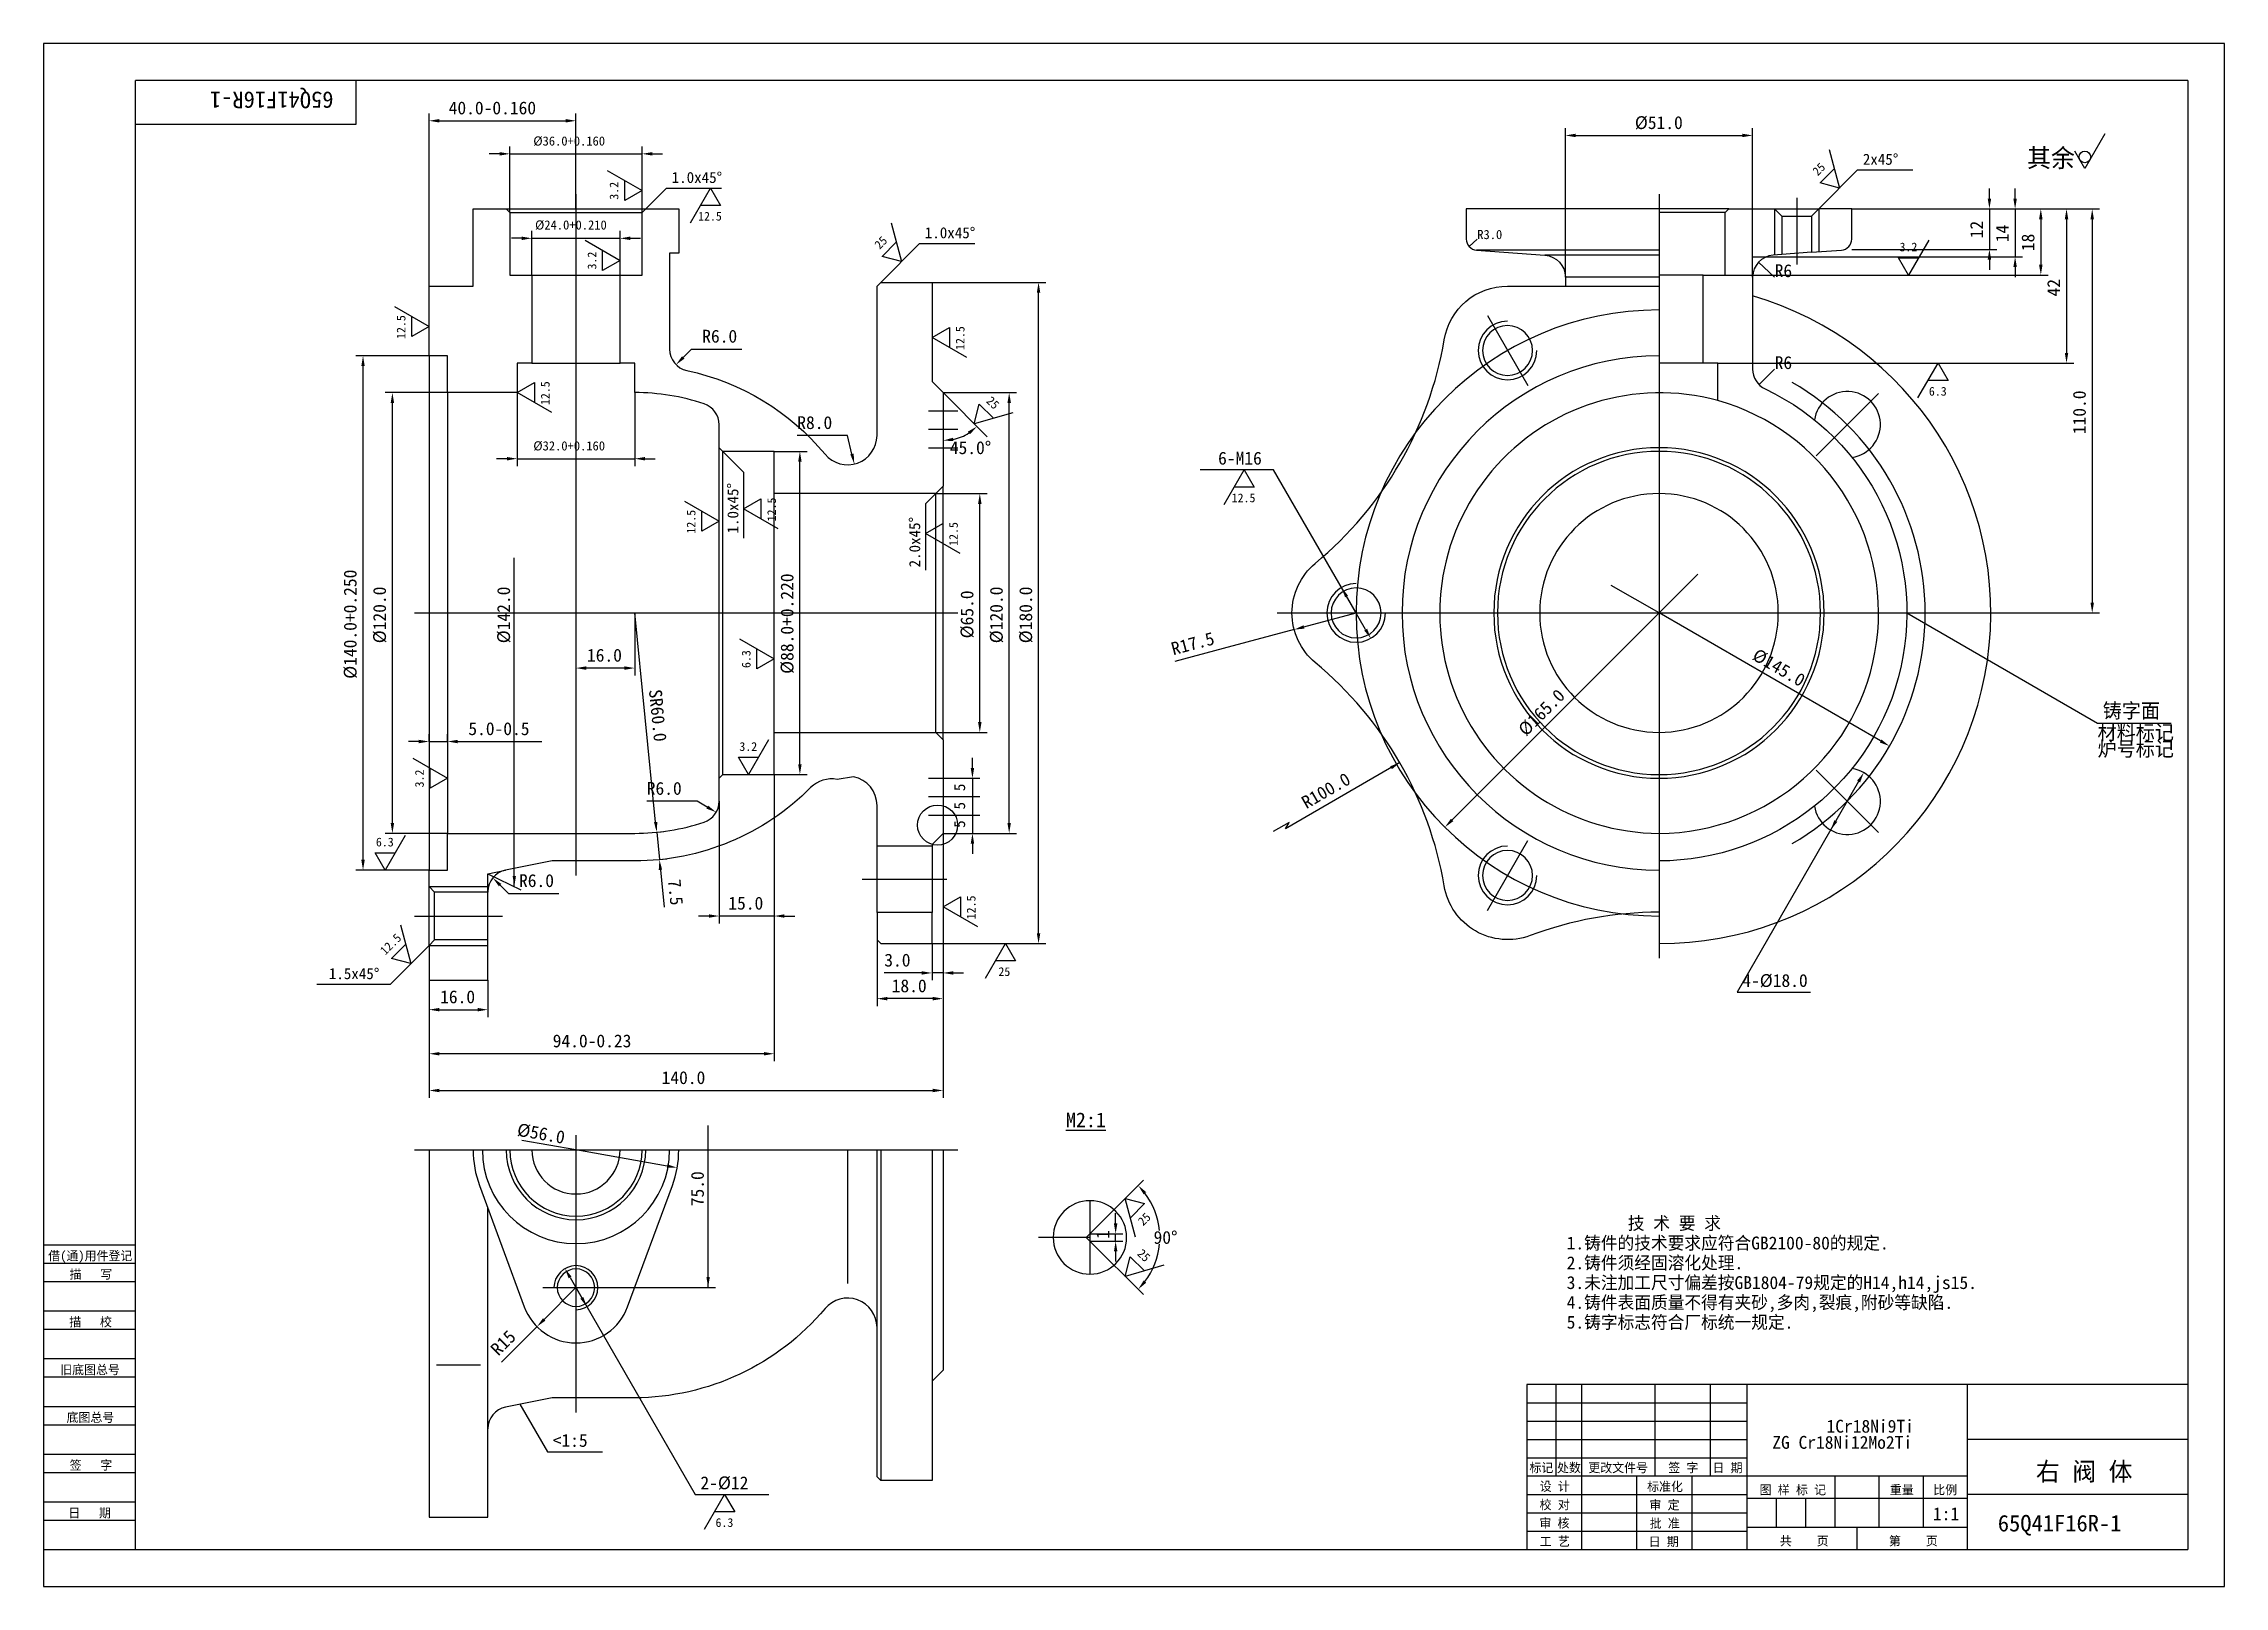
# Model space of a CAD drawing. Header units: metres. Extents: x 0 to 594, y 0 to 420.
import ezdxf

# ---------------------------------------------------------------- set-up
doc = ezdxf.new("R2010")
doc.units = ezdxf.units.M
for name, color, linetype in [('B', 3, 'Continuous'), ('C', 6, 'Continuous'), ('D', 1, 'Continuous'), ('FL', 5, 'Continuous'), ('HA', 5, 'Continuous'), ('T', 7, 'Continuous'), ('TL', 4, 'Continuous')]:
    doc.layers.add(name, color=color, linetype=linetype)

# ---------------------------------------------------------------- blocks, each defined once
blk = doc.blocks.new('TUKUN2')
at = {"layer": 'FL'}
for p, q in [((594, 420), (0, 420)), ((0, 420), (0, 0)), ((594, 0), (594, 420)), ((0, 83), (25, 83)), ((0, 75), (25, 75)), ((0, 70), (25, 70)), ((0, 62), (25, 62)), ((0, 57), (25, 57)), ((412, 30), (412, 55)), ((419, 10), (419, 55)), ((439, 30), (439, 55)), ((454, 30), (454, 55)), ((0, 49), (25, 49)), ((404, 50), (464, 50)), ((0, 44), (25, 44)), ((404, 45), (464, 45)), ((0, 36), (25, 36)), ((404, 40), (464, 40)), ((0, 31), (25, 31)), ((404, 35), (464, 35)), ((449, 10), (449, 30)), ((404, 25), (464, 25)), ((0, 23), (25, 23)), ((0, 18), (25, 18)), ((404, 20), (464, 20)), ((404, 15), (464, 15)), ((0, 0), (594, 0))]:
    blk.add_line(p, q, dxfattribs=at)
at = {"layer": 'TL'}
for p, q in [((584, 410), (25, 410)), ((25, 10), (25, 410)), ((85, 410), (85, 398)), ((584, 410), (584, 10)), ((85, 398), (25, 398)), ((0, 93), (25, 93)), ((0, 88), (25, 88)), ((584, 55), (404, 55)), ((404, 55), (404, 10)), ((464, 10), (464, 55)), ((524, 10), (524, 55)), ((584, 40), (524, 40)), ((524, 30), (404, 30)), ((434, 10), (434, 30)), ((488, 16), (488, 30)), ((500, 16), (500, 30)), ((512, 16), (512, 30)), ((464, 24), (524, 24)), ((472, 16), (472, 24)), ((480, 16), (480, 24)), ((584, 25), (524, 25)), ((524, 16), (464, 16)), ((494, 10), (494, 16)), ((0, 10), (584, 10))]:
    blk.add_line(p, q, dxfattribs=at)
at = {"layer": 'T'}
for s, p in [('借(通)用件登记', (1.26, 88.76)), ('描   写', (7.09, 83.76)), ('描   校', (6.98, 70.76)), ('旧底图总号', (4.52, 57.76)), ('底图总号', (6.25, 44.76)), ('签   字', (7.1, 31.76)), ('标记', (404.71, 31.07)), ('处数', (412.22, 31.07)), ('更改文件号', (420.75, 31.07)), ('签 字', (442.53, 31.07)), ('日 期', (454.57, 31.07)), ('校 对', (407.48, 20.99)), ('设 计', (407.5, 25.99)), ('标准化', (436.77, 25.93)), ('审 定', (437.39, 20.93)), ('图 样 标 记', (467.4, 25.04)), ('重量', (502.88, 25.04)), ('比例', (514.7, 25.04)), ('日   期', (6.72, 18.76)), ('审 核', (407.41, 15.99)), ('批 准', (437.46, 15.93)), ('工 艺', (407.52, 10.99)), ('日 期', (437.18, 10.93)), ('共    页', (472.91, 11.13)), ('第    页', (502.62, 11.13))]:
    blk.add_text(s, height=2.5, dxfattribs=at).set_placement(p)

msp = doc.modelspace()

# ---------------------------------------------------------------- linework, layer by layer
at = {"layer": 'B'}
msp.add_lwpolyline([(119.5, 118.82, 1), (170.5, 118.82, 1)], format="xyb", dxfattribs=at)
at = {"layer": 'C'}
for p, q in [((145, 379), (145, 193.5)), ((440, 379), (440, 171)), ((477.5, 378), (477.5, 359.89)), ((393.25, 345.97), (404.25, 326.92)), ((482.78, 307.78), (499.75, 324.75)), ((241, 320), (249, 320)), ((241, 315), (249, 315)), ((241, 310), (249, 310)), ((101, 265), (249, 265)), ((336, 265), (534, 265)), ((241, 220), (245, 220)), ((482.78, 222.22), (499.75, 205.25)), ((241, 215), (245, 215)), ((241, 210), (245, 210)), ((393.25, 184.03), (404.25, 203.08)), ((223, 192.5), (246, 192.5)), ((101, 182.5), (125, 182.5)), ((101, 118.82), (249, 118.82)), ((145, 122.82), (145, 47.32)), ((285, 95), (271, 95)), ((136, 81.32), (154, 81.32))]:
    msp.add_line(p, q, dxfattribs=at)
for radius, start, end in [(82.5, 90, 270), (72.5, 300, 60)]:
    msp.add_arc((440, 265), radius, start, end, dxfattribs=at)
at = {"layer": 'D'}
for p, q in [((105, 353.95), (105, 401)), ((107.8, 399), (142.2, 399)), ((145, 375), (145, 401)), ((414.5, 356.43), (414.5, 397)), ((417.3, 395), (462.7, 395)), ((465.5, 356.43), (465.5, 397)), ((561.46, 395.46), (556, 386)), ((124.2, 390), (121.4, 390)), ((127, 374), (127, 392)), ((127, 390), (163, 390)), ((163, 374), (163, 392)), ((165.8, 390), (168.6, 390)), ((486.33, 391.21), (489.16, 380.66)), ((556, 386), (553.27, 390.73)), ((153.54, 385.46), (163, 380)), ((158.27, 377.27), (158.27, 382.73)), ((164, 375), (169.66, 380.66)), ((169.66, 380.66), (184.66, 380.66)), ((176.19, 371.19), (181.66, 380.66)), ((181.66, 380.66), (184.39, 375.92)), ((483.5, 375), (494.11, 385.61)), ((483.88, 382.07), (487.74, 385.93)), ((489.16, 380.66), (483.88, 382.07)), ((494.11, 385.61), (509.11, 385.61)), ((530, 377.8), (530, 380.6)), ((537, 377.8), (537, 380.6)), ((163, 380), (158.27, 377.27)), ((184.39, 375.92), (178.92, 375.92)), ((492.5, 375), (532, 375)), ((492.5, 375), (539, 375)), ((492.5, 375), (546, 375)), ((492.5, 375), (553, 375)), ((492.5, 375), (560, 375)), ((530, 375), (530, 364)), ((537, 375), (537, 362)), ((133, 357), (133, 369)), ((157, 357), (157, 369)), ((230.83, 371.21), (233.66, 360.66)), ((544, 372.2), (544, 359.8)), ((551, 372.2), (551, 335.8)), ((558, 372.2), (558, 267.8)), ((130.2, 367), (127.4, 367)), ((133, 367), (157, 367)), ((147.54, 366.46), (157, 361)), ((152.27, 358.27), (152.27, 363.73)), ((159.8, 367), (162.6, 367)), ((228, 355), (238.61, 365.61)), ((228.38, 362.07), (232.24, 365.93)), ((238.61, 365.61), (253.61, 365.61)), ((388.3, 364.74), (390.5, 366.79)), ((492.5, 364), (532, 364)), ((513.46, 366.46), (508, 357)), ((157, 361), (152.27, 358.27)), ((233.66, 360.66), (228.38, 362.07)), ((458, 357), (546, 357)), ((465.5, 362), (539, 362)), ((467.1, 360.51), (471.5, 356.43)), ((508, 357), (505.27, 361.73)), ((505.27, 361.73), (510.73, 361.73)), ((530, 361.2), (530, 358.4)), ((537, 359.2), (537, 356.4)), ((242, 355), (273, 355)), ((271, 177.8), (271, 352.2)), ((95.54, 348.46), (105, 343)), ((100.27, 340.27), (100.27, 345.73)), ((105, 343), (100.27, 340.27)), ((242, 340), (246.73, 342.73)), ((251.46, 334.54), (242, 340)), ((246.73, 342.73), (246.73, 337.27)), ((105, 335), (85, 335)), ((174.24, 334.58), (176.5, 336.85)), ((176.5, 336.85), (179.3, 336.85)), ((179.3, 336.85), (190.22, 336.85)), ((456, 333), (553, 333)), ((510.54, 323.54), (516, 333)), ((516, 333), (518.73, 328.27)), ((87, 197.8), (87, 332.2)), ((129, 325), (133.73, 327.73)), ((133.73, 327.73), (133.73, 322.27)), ((467.26, 327.17), (471.5, 331.41)), ((518.73, 328.27), (513.27, 328.27)), ((110, 325), (93, 325)), ((95, 207.8), (95, 322.2)), ((129, 325), (129, 305)), ((138.46, 319.54), (129, 325)), ((161, 325), (161, 305)), ((245, 325), (257.02, 312.98)), ((245, 325), (265, 325)), ((253.49, 316.51), (254.81, 321.82)), ((254.81, 321.82), (258.74, 318.02)), ((263, 207.8), (263, 322.2)), ((263.99, 319.53), (253.49, 316.51)), ((185, 309), (190.66, 303.34)), ((199, 309), (208, 309)), ((216.2, 313.33), (205.28, 313.33)), ((219, 313.33), (216.2, 313.33)), ((220.18, 308.27), (219, 313.33)), ((126.2, 307), (123.4, 307)), ((129, 307), (161, 307)), ((163.8, 307), (166.6, 307)), ((190.66, 303.34), (190.66, 285.34)), ((206, 223.8), (206, 306.2)), ((335, 303.97), (315, 303.97)), ((321.54, 294.51), (327, 303.97)), ((327, 303.97), (329.73, 299.24)), ((357.5, 265), (335, 303.97)), ((243, 297.5), (240.17, 294.67)), ((243, 297.5), (257, 297.5)), ((329.73, 299.24), (324.27, 299.24)), ((174.54, 295.46), (184, 290)), ((179.27, 287.27), (179.27, 292.73)), ((190.66, 293.34), (195.39, 296.08)), ((200.12, 287.88), (190.66, 293.34)), ((195.39, 296.08), (195.39, 290.61)), ((240.17, 294.67), (240.17, 276.67)), ((255, 235.3), (255, 294.7)), ((184, 290), (179.27, 287.27)), ((240.17, 286.67), (244.9, 289.4)), ((249.64, 281.21), (240.17, 286.67)), ((244.9, 289.4), (244.9, 283.94)), ((128.21, 190.53), (128.21, 280)), ((440, 265), (450.61, 275.61)), ((360.1, 260.5), (354.9, 269.5)), ((440, 265), (427.01, 272.5)), ((145, 265), (145, 248)), ((166.71, 208.09), (161, 265)), ((161, 265), (161, 248)), ((343.3, 261.2), (357.5, 265)), ((383.64, 208.64), (440, 265)), ((500.36, 230.15), (440, 265)), ((507.5, 265), (559.46, 235)), ((530, 265), (560, 265)), ((189.54, 257.96), (199, 252.5)), ((340.6, 260.47), (321.28, 255.29)), ((158.2, 250), (147.8, 250)), ((194.27, 249.77), (194.27, 255.23)), ((199, 252.5), (194.27, 249.77)), ((321.28, 255.29), (308.15, 251.78)), ((105, 230), (105, 232)), ((110, 230), (110, 232)), ((243, 232.5), (257, 232.5)), ((559.46, 235), (579.46, 235)), ((102.2, 230), (99.4, 230)), ((105, 230), (110, 230)), ((112.8, 230), (115.6, 230)), ((115.6, 230), (135.69, 230)), ((192, 221), (189.27, 225.73)), ((189.27, 225.73), (194.73, 225.73)), ((197.46, 230.46), (192, 221)), ((100.54, 225.46), (110, 220)), ((105.27, 217.27), (105.27, 222.73)), ((110, 220), (105.27, 217.27)), ((199, 221), (208, 221)), ((199, 221), (199, 180.5)), ((199, 221), (199, 143)), ((245, 220), (255, 220)), ((245, 220), (255, 220)), ((253, 222.8), (253, 225.6)), ((253, 220), (253, 205)), ((369.45, 224.27), (338.27, 206.27)), ((245, 215), (255, 215)), ((494.37, 219.1), (488.17, 208.37)), ((175.2, 213.75), (164.28, 213.75)), ((166.71, 208.09), (166.43, 210.87)), ((178, 213.75), (175.2, 213.75)), ((180.77, 212.15), (178, 213.75)), ((184, 213.75), (184, 180.5)), ((245, 210), (255, 210)), ((339.27, 208), (334.94, 205.5)), ((338.27, 206.27), (339.27, 208)), ((491.27, 213.73), (461.27, 161.77)), ((110, 205), (93, 205)), ((98.46, 204.46), (93, 195)), ((166.99, 205.3), (168.98, 205.5)), ((166.99, 205.3), (167.74, 197.84)), ((245, 205), (265, 205)), ((245, 205), (245, 133)), ((245, 205), (255, 205)), ((245, 205), (245, 165)), ((245, 205), (245, 158)), ((253, 202.2), (253, 199.4)), ((93, 195), (90.27, 199.73)), ((90.27, 199.73), (95.73, 199.73)), ((167.74, 197.84), (169.73, 198.04)), ((105, 195), (85, 195)), ((121, 194), (130.01, 189.66)), ((124.34, 190.91), (126.6, 188.64)), ((168.02, 195.05), (168.3, 192.27)), ((168.3, 192.27), (169.04, 184.88)), ((126.6, 188.64), (129.4, 188.64)), ((129.4, 188.64), (140.33, 188.64)), ((245, 185), (249.73, 187.73)), ((254.46, 179.54), (245, 185)), ((249.73, 187.73), (249.73, 182.27)), ((97.22, 180.11), (100.05, 169.55)), ((181.2, 182.5), (178.4, 182.5)), ((199, 182.5), (184, 182.5)), ((201.8, 182.5), (204.6, 182.5)), ((105, 174.5), (94.39, 163.89)), ((94.77, 170.96), (98.64, 174.83)), ((227, 176), (227, 158)), ((242, 175), (273, 175)), ((242, 175), (242, 165)), ((256.54, 165.54), (262, 175)), ((262, 175), (264.73, 170.27)), ((100.05, 169.55), (94.77, 170.96)), ((236.4, 167), (228.98, 167)), ((239.2, 167), (236.4, 167)), ((245, 167), (242, 167)), ((247.8, 167), (250.6, 167)), ((264.73, 170.27), (259.27, 170.27)), ((94.39, 163.89), (74.39, 163.89)), ((105, 165), (105, 155)), ((105, 165), (105, 143)), ((121, 165), (121, 155)), ((461.27, 161.77), (481.27, 161.77)), ((107.8, 157), (118.2, 157)), ((242.2, 160), (229.8, 160)), ((105, 145), (105, 133)), ((196.2, 145), (107.8, 145)), ((107.8, 135), (242.2, 135)), ((181, 81.32), (181, 125.43)), ((145, 118.82), (130.23, 121.42)), ((169.82, 114.44), (145, 118.82)), ((285, 96), (299.56, 110.56)), ((292, 98.8), (292, 101.6)), ((297.43, 95.05), (294.61, 105.61)), ((294.61, 105.61), (299.88, 104.19)), ((299.88, 104.19), (296.02, 100.33)), ((285, 96), (294, 96)), ((292, 94), (292, 96)), ((285, 94), (299.56, 79.44)), ((285, 94), (294, 94)), ((292, 91.2), (292, 88.4)), ((294.61, 84.39), (295.93, 89.7)), ((295.93, 89.7), (299.86, 85.9)), ((143.4, 84.09), (146.6, 78.55)), ((305.11, 87.41), (294.61, 84.39)), ((136.37, 72.69), (145, 81.32)), ((145, 81.32), (177.5, 25.03)), ((145, 81.32), (183, 81.32)), ((134.39, 70.71), (127.32, 63.64)), ((127.32, 63.64), (124.69, 61.01)), ((129.75, 49.57), (137.25, 36.58)), ((137.25, 36.58), (152.25, 36.58)), ((177.5, 25.03), (197.5, 25.03)), ((180.04, 15.56), (185.5, 25.03)), ((185.5, 25.03), (188.23, 20.3)), ((188.23, 20.3), (182.77, 20.3))]:
    msp.add_line(p, q, dxfattribs=at)
msp.add_circle((556, 389.15), 1.58, dxfattribs=at)
for centre, radius, start, end in [((245, 325), 13.05, 282.31, 302.69), ((284, 95), 20, 5.28, 36.97), ((284, 95), 20, 323.03, 354.72)]:
    msp.add_arc(centre, radius, start, end, dxfattribs=at)
for points in [[(107.8, 399.47), (107.8, 398.53), (105, 399)], [(142.2, 399.47), (142.2, 398.53), (145, 399)], [(417.3, 395.47), (417.3, 394.53), (414.5, 395)], [(462.7, 395.47), (462.7, 394.53), (465.5, 395)], [(124.2, 390.47), (124.2, 389.53), (127, 390)], [(165.8, 390.47), (165.8, 389.53), (163, 390)], [(529.53, 377.8), (530.47, 377.8), (530, 375)], [(536.53, 377.8), (537.47, 377.8), (537, 375)], [(543.53, 372.2), (544.47, 372.2), (544, 375)], [(550.53, 372.2), (551.47, 372.2), (551, 375)], [(557.53, 372.2), (558.47, 372.2), (558, 375)], [(130.2, 367.47), (130.2, 366.53), (133, 367)], [(159.8, 367.47), (159.8, 366.53), (157, 367)], [(529.53, 361.2), (530.47, 361.2), (530, 364)], [(536.53, 359.2), (537.47, 359.2), (537, 362)], [(543.53, 359.8), (544.47, 359.8), (544, 357)], [(270.53, 352.2), (271.47, 352.2), (271, 355)], [(86.53, 332.2), (87.47, 332.2), (87, 335)], [(174.57, 334.25), (173.91, 334.91), (172.26, 332.6)], [(550.53, 335.8), (551.47, 335.8), (551, 333)], [(94.53, 322.2), (95.47, 322.2), (95, 325)], [(262.53, 322.2), (263.47, 322.2), (263, 325)], [(251.76, 314.38), (252.34, 313.65), (254.23, 315.77)], [(205.53, 306.2), (206.47, 306.2), (206, 309)], [(247.83, 311.78), (247.73, 312.71), (245, 311.95)], [(126.2, 307.47), (126.2, 306.53), (129, 307)], [(163.8, 307.47), (163.8, 306.53), (161, 307)], [(220.64, 308.38), (219.73, 308.17), (220.82, 305.55)], [(254.53, 294.7), (255.47, 294.7), (255, 297.5)], [(354.5, 269.27), (355.3, 269.74), (353.5, 271.93)], [(557.53, 267.8), (558.47, 267.8), (558, 265)], [(343.42, 260.74), (343.18, 261.65), (340.6, 260.47)], [(359.7, 260.26), (360.5, 260.73), (361.5, 258.07)], [(147.8, 250.47), (147.8, 249.53), (145, 250)], [(158.2, 250.47), (158.2, 249.53), (161, 250)], [(254.53, 235.3), (255.47, 235.3), (255, 232.5)], [(102.2, 230.47), (102.2, 229.53), (105, 230)], [(112.8, 230.47), (112.8, 229.53), (110, 230)], [(500.13, 229.75), (500.6, 230.55), (502.79, 228.75)], [(205.53, 223.8), (206.47, 223.8), (206, 221)], [(252.53, 222.8), (253.47, 222.8), (253, 220)], [(367.25, 222.46), (366.79, 223.27), (369.45, 224.27)], [(494.77, 218.87), (493.96, 219.34), (495.77, 221.53)], [(166.25, 208.04), (167.17, 208.13), (166.99, 205.3)], [(167.17, 208.13), (166.25, 208.04), (166.99, 205.3)], [(181, 212.55), (180.54, 211.74), (183.2, 210.75)], [(383.97, 208.31), (383.31, 208.97), (381.66, 206.66)], [(488.57, 208.13), (487.76, 208.6), (486.77, 205.94)], [(94.53, 207.8), (95.47, 207.8), (95, 205)], [(252.53, 202.2), (253.47, 202.2), (253, 205)], [(262.53, 207.8), (263.47, 207.8), (263, 205)], [(86.53, 197.8), (87.47, 197.8), (87, 195)], [(168.48, 195.1), (167.55, 195), (167.74, 197.84)], [(124.01, 190.58), (124.67, 191.24), (122.36, 192.89)], [(127.75, 193.41), (128.21, 190.53), (128.66, 193.41)], [(181.2, 182.97), (181.2, 182.03), (184, 182.5)], [(201.8, 182.97), (201.8, 182.03), (199, 182.5)], [(270.53, 177.8), (271.47, 177.8), (271, 175)], [(239.2, 167.47), (239.2, 166.53), (242, 167)], [(247.8, 167.47), (247.8, 166.53), (245, 167)], [(229.8, 160.47), (229.8, 159.53), (227, 160)], [(242.2, 160.47), (242.2, 159.53), (245, 160)], [(107.8, 157.47), (107.8, 156.53), (105, 157)], [(118.2, 157.47), (118.2, 156.53), (121, 157)], [(107.8, 145.47), (107.8, 144.53), (105, 145)], [(196.2, 145.47), (196.2, 144.53), (199, 145)], [(107.8, 135.47), (107.8, 134.53), (105, 135)], [(242.2, 135.47), (242.2, 134.53), (245, 135)], [(169.74, 113.98), (169.9, 114.9), (172.57, 113.96)], [(299.63, 106.72), (300.33, 107.33), (298.14, 109.14)], [(291.53, 98.8), (292.47, 98.8), (292, 96)], [(291.53, 91.2), (292.47, 91.2), (292, 94)], [(143, 83.86), (143.8, 84.32), (142, 86.52)], [(180.54, 84.2), (181, 81.32), (181.46, 84.2)], [(300.33, 82.67), (299.63, 83.28), (298.14, 80.86)], [(146.2, 78.32), (147, 78.78), (148, 76.12)], [(136.7, 72.36), (136.04, 73.02), (134.39, 70.71)]]:
    msp.add_solid(points, dxfattribs=at)
at = {"layer": 'FL'}
for p, q in [((471.5, 375), (471.5, 362.44)), ((483.5, 375), (483.5, 363.33)), ((105, 190.5), (121, 190.5)), ((121, 194), (125.82, 194.96)), ((121, 189.08), (121, 194)), ((105, 174.5), (121, 174.5))]:
    msp.add_line(p, q, dxfattribs=at)
for points in [[(398.75, 344.45, 2.41), (406.75, 336.45, 2.41)], [(357.5, 273, 2.41), (365.5, 265, 2.41)], [(398.75, 201.55, 2.41), (406.75, 193.55, 2.41)]]:
    msp.add_lwpolyline(points, format="xyb", dxfattribs=at)
msp.add_circle((243.5, 207.25), 5.46, dxfattribs=at)
at = {"layer": 'HA'}
msp.add_line((440, 205), (440, 197.5), dxfattribs=at)
for centre, radius, start, end in [((285, 95), 10, 90, 270), ((285, 95), 10, 270, 90), ((145, 81.32), 6, 270, 180)]:
    msp.add_arc(centre, radius, start, end, dxfattribs=at)
at = {"layer": 'TL'}
for points in [[(110, 325), (110, 335), (105, 335), (105, 353.95), (117, 353.95), (117, 375), (117, 375), (126, 375), (127, 374), (127, 357), (133, 357), (133, 333), (129, 333), (129, 325), (110, 325)], [(126, 375), (164, 375)], [(471.5, 375), (483.5, 375)], [(127, 374), (163, 374)], [(458, 374), (440, 374)], [(473.5, 373), (481.5, 373)], [(440, 363.79), (390.28, 363.79)], [(440, 362.41), (408.94, 362.41)], [(481.5, 363.19), (473.5, 362.59)], [(133, 357), (157, 357)], [(440, 356.43), (414.5, 356.43)], [(452, 357), (440, 357)], [(105, 335), (105, 195)], [(133, 333), (157, 333)], [(452, 333), (440, 333)], [(110, 325), (110, 205)], [(184, 220), (184, 310)], [(185, 221), (185, 309)], [(199, 232.5), (199, 297.5)], [(243, 232.5), (243, 297.5)], [(245, 230.5), (245, 299.5)], [(227, 183.5), (227, 201.5)], [(242, 201.5), (242, 183.5)], [(105, 174.5), (105, 190.5)], [(106.5, 176), (106.5, 189)], [(121, 176), (121, 189)], [(105, 118.82), (105, 18.82), (121, 18.82), (121, 102.99)], [(219, 118.82), (219, 82.49)], [(242, 118.82), (242, 28.82), (228, 28.82), (227, 29.82), (227, 118.82)], [(228, 118.82), (228, 28.82)], [(245, 118.82), (245, 58.82), (242, 55.82)], [(285, 105), (285, 96), (284, 95), (285, 94), (285, 85)], [(285, 96), (285, 94)], [(107, 60.31), (119, 60.31)]]:
    msp.add_lwpolyline(points, dxfattribs=at)
for points in [[(199, 309), (185, 309), (184, 310), (184, 316.25, 0.32), (179.89, 321.95, 0.08), (161, 325), (161, 333), (157, 333), (157, 357), (163, 357), (163, 374), (164, 375), (173, 375), (173, 375), (173, 363), (170.5, 363), (170.5, 336.85, 0.35), (175.23, 330.98, -0.17), (212.85, 308.21, 0.7), (227, 313.33), (227, 354), (228, 355), (242, 355), (242, 328), (245, 325), (245, 299.5), (243, 297.5), (199, 297.5)], [(481.5, 373), (481.5, 363.19), (489.72, 363.79, 0.39), (492.5, 366.79), (492.5, 375), (483.5, 375)], [(405.55, 336.45, 1), (391.95, 336.45, 1)], [(440, 310, 1), (440, 220, 1)], [(440, 309, 1), (440, 221, 1)], [(440, 297.5, 1), (440, 232.5, 1)], [(364.3, 265, 1), (350.7, 265, 1)], [(121, 189), (106.5, 189), (105, 190.5), (105, 195), (110, 195), (110, 205), (161, 205, 0.08), (179.89, 208.05, 0.32), (184, 213.75), (184, 220), (185, 221), (199, 221), (199, 232.5), (243, 232.5), (245, 230.5), (245, 205), (242, 202), (242, 201.5), (227, 201.5), (227, 212.58, 0.36), (220.57, 220.43), (216.16, 219.67, 0.25), (208.92, 217.46, -0.2), (161, 197.5), (138.5, 197.5), (125.82, 194.96, 0.36), (121, 189.08)], [(405.55, 193.55, 1), (391.95, 193.55, 1)], [(150.1, 81.32, 1), (139.9, 81.32, 1)]]:
    msp.add_lwpolyline(points, format="xyb", close=True, dxfattribs=at)
for points in [[(459, 375), (387.5, 375), (387.5, 366.79, 0.39), (390.28, 363.79), (408.94, 362.41, -0.39), (414.5, 356.43), (414.5, 353.95)], [(440, 205, 0.87), (456, 322.83), (456, 333), (452, 333), (452, 357), (458, 357), (458, 374), (459, 375), (471.5, 375), (473.5, 373), (473.5, 362.59), (471.06, 362.41, 0.39), (465.5, 356.43), (465.5, 331.41, 0.29), (468.93, 325.99, -0.8), (440, 197.5, -0.8)], [(440, 183.53, 0.09), (404.89, 177.17, -0.47), (381.49, 190.68, 0.18), (346.38, 251.49, -0.47), (346.38, 278.51, 0.18), (381.49, 339.32, -0.37), (398.75, 353.95), (440, 353.95)], [(440, 175, 0.87), (465.5, 351.31, 0.87)], [(440, 335, 1), (440, 195, 1)], [(456, 322.83, 1.14), (440, 205, 1.14)], [(492.56, 307.36, 2), (482.36, 317.56, 2)], [(482.36, 212.44, 2), (492.56, 222.64, 2)], [(117, 118.82, 0.09), (118.74, 109.11), (130.93, 76.12, 0.7), (159.07, 76.12), (171.26, 109.11, 0.09), (173, 118.82, 0.09)], [(126, 118.82, 1), (164, 118.82, 1)], [(127, 118.82, 1), (163, 118.82, 1)], [(133, 118.82, 1), (157, 118.82, 1)], [(227, 70.49, 0.7), (212.85, 75.61, -0.22), (161, 51.32), (138.5, 51.32), (125.82, 48.78, 0.36), (121, 42.9, 0.36)]]:
    msp.add_lwpolyline(points, format="xyb", dxfattribs=at)
for points in [[(242, 183.5), (227, 183.5), (227, 176), (228, 175), (242, 175)], [(105, 174.5), (105, 165), (121, 165), (121, 165), (121, 176), (106.5, 176)]]:
    msp.add_lwpolyline(points, close=True, dxfattribs=at)

# ---------------------------------------------------------------- block references
at = {"layer": 'T'}
msp.add_blockref('TUKUN2', (0, 0), dxfattribs=at)

# ---------------------------------------------------------------- texts
at = {"layer": 'D'}
for s, height, rotation, p in [('65Q41F16R-1', 4.5, 180, (78.97, 406.9)), ('25', 2.38, 45, (483.23, 383.86)), ('3.2', 2.38, 90, (156.55, 377.51)), ('12', 3.5, 90, (528.25, 367)), ('14', 3.5, 90, (535.25, 365.92)), ('3.2', 2.38, 90, (150.55, 358.51)), ('25', 2.38, 45, (227.73, 363.86)), ('18', 3.5, 90, (542.25, 363.5)), ('42', 3.5, 90, (549.25, 351.17)), ('12.5', 2.38, 90, (98.55, 339.6)), ('12.5', 2.38, 90, (250.83, 336.6)), ('12.5', 2.38, 90, (137.83, 321.6)), ('25', 2.38, 316, (256.58, 322.5)), ('110.0', 3.5, 90, (556.25, 313.67)), ('1.0x45%%d', 3, 90, (189.24, 286.64)), ('12.5', 2.38, 90, (177.55, 286.6)), ('12.5', 2.38, 90, (199.49, 289.94)), ('2.0x45%%d', 3, 90, (238.76, 277.4)), ('12.5', 2.38, 90, (249.01, 283.27)), ('%%C140.0+0.250', 3.5, 90, (85.25, 247.08)), ('%%C88.0+0.220', 3.5, 90, (204.25, 248.42)), ('%%C120.0', 3.5, 90, (93.25, 256.75)), ('%%C142.0', 3.5, 90, (127.04, 256.75)), ('%%C65.0', 3.5, 90, (253.25, 258.08)), ('%%C120.0', 3.5, 90, (261.25, 256.75)), ('%%C180.0', 3.5, 90, (269.25, 256.75)), ('R17.5', 3.5, 15, (307.7, 253.47)), ('6.3', 2.38, 90, (192.55, 250.01)), ('%%C145.0', 3.5, 330, (465.12, 252.52)), ('SR60.0', 3.5, 275.73, (164.86, 244.03)), ('%%C165.0', 3.5, 45, (403.76, 231.24)), ('3.2', 2.38, 90, (103.55, 217.51)), ('R100.0', 3.5, 30, (343.96, 211.57)), ('5', 3, 90, (251, 216.5)), ('5', 3, 90, (251, 211.5)), ('5', 3, 90, (251, 206.5)), ('7.5', 3.5, 275.73, (170.05, 192.35)), ('12.5', 2.38, 90, (253.83, 181.6)), ('12.5', 2.38, 45, (93.08, 171.71)), ('%%C56.0', 3.5, 350, (128.78, 122.72)), ('75.0', 3.5, 90, (179.83, 103.49)), ('25', 2.38, 45, (299.49, 98)), ('1', 3.5, 90, (290.25, 94.58)), ('25', 2.38, 316, (297.7, 90.37)), ('R15', 3.5, 45, (123.87, 62.56))]:
    msp.add_text(s, height=height, rotation=rotation, dxfattribs=at).set_placement(p)
for s, height, p in [('40.0-0.160', 3.5, (110.33, 400.75)), ('%%C51.0', 3.5, (433.42, 396.75)), ('%%C36.0+0.160', 2.5, (133.39, 392.25)), ('其余', 5, (540.26, 386.37)), ('2x45%%D', 3, (495.52, 387.02)), ('1.0x45%%d', 3, (171.07, 382.07)), ('%%C24.0+0.210', 2.5, (133.86, 369.39)), ('12.5', 2.38, (178.26, 371.82)), ('1.0x45%%d', 3, (240.02, 367.02)), ('R3.0', 2.5, (390.5, 366.79)), ('3.2', 2.38, (505.51, 363.45)), ('R6', 3.5, (471.5, 356.43)), ('R6.0', 3.5, (179.39, 338.6)), ('R6', 3.5, (471.5, 331.41)), ('6.3', 2.38, (513.51, 324.17)), ('R8.0', 3.5, (205.28, 315.08)), ('%%C32.0+0.160', 2.5, (133.39, 309.25)), ('45.0%%d', 3.5, (246.83, 308.25)), ('6-M16', 3.5, (319.91, 305.39)), ('12.5', 2.38, (323.6, 295.14)), ('16.0', 3.5, (148, 251.75)), ('铸字面', 4, (560.88, 236.41)), ('5.0-0.5', 3.5, (115.69, 231.75)), ('材料标记', 4, (559.46, 230.5)), ('3.2', 2.38, (189.51, 227.45)), ('炉号标记', 4, (559.46, 226)), ('R6.0', 3.5, (164.28, 215.5)), ('6.3', 2.38, (90.51, 201.45)), ('R6.0', 3.5, (129.49, 190.39)), ('15.0', 3.5, (186.5, 184.25)), ('1.5x45%%d', 3, (77.69, 165.31)), ('3.0', 3.5, (228.98, 168.75)), ('25', 2.38, (260.07, 166.17)), ('4-%%C18.0', 3.5, (462.68, 163.19)), ('16.0', 3.5, (108, 158.75)), ('18.0', 3.5, (231, 161.75)), ('94.0-0.23', 3.5, (138.67, 146.75)), ('140.0', 3.5, (168.33, 136.75)), ('%%UM2:1%%U', 4, (278.46, 125)), ('       技 术 要 求', 3.5, (414.85, 97.12)), ('90%%d', 3.5, (302.33, 93.25)), ('1.铸件的技术要求应符合GB2100-80的规定.', 3.5, (414.85, 91.73)), ('2.铸件须经固溶化处理.', 3.5, (414.85, 86.34)), ('3.未注加工尺寸偏差按GB1804-79规定的H14,h14,js15.', 3.5, (414.85, 80.95)), ('4.铸件表面质量不得有夹砂,多肉,裂痕,附砂等缺陷.', 3.5, (414.85, 75.56)), ('5.铸字标志符合厂标统一规定.', 3.5, (414.85, 70.17)), ('1Cr18Ni9Ti', 3.5, (485.62, 41.85)), ('<1:5', 3.5, (138.66, 37.99)), ('ZG Cr18Ni12Mo2Ti', 3.5, (470.86, 37.45)), ('2-%%C12', 3.5, (178.91, 26.44)), ('右 阀 体', 5, (542.67, 28.78)), ('6.3', 2.38, (183.01, 16.19)), ('1:1', 3.5, (514.61, 18)), ('65Q41F16R-1', 4.5, (532.29, 14.95))]:
    msp.add_text(s, height=height, dxfattribs=at).set_placement(p)

doc.saveas('drawing.dxf')
